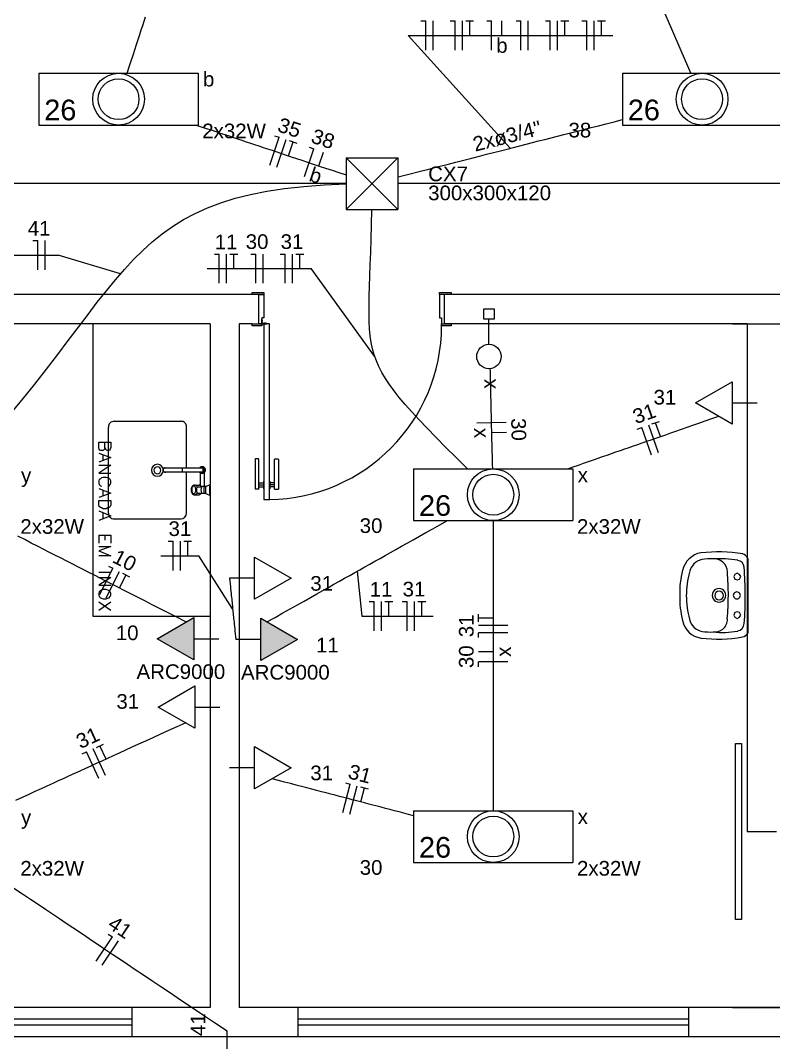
# Model space of a CAD drawing. Header units: millimetres. Extents: x -182 to 147, y -1396 to 58.
# Drawn here: x -147.8 to -140.09, y 31.37 to 41.83 of the extents above; entities that cross this region are included whole.
import ezdxf

# ---------------------------------------------------------------- set-up
doc = ezdxf.new("R2010")
doc.units = ezdxf.units.MM
doc.header["$LTSCALE"] = 10
doc.header["$MEASUREMENT"] = 0
for name, color, linetype in [('Arquitetura', 8, 'Continuous'), ('EL-Condutos', 4, 'Continuous'), ('EL-Fios (Fase 1)', 7, 'Continuous'), ('EL-Fios (Fase 2)', 7, 'Continuous'), ('EL-Fios (Fase 3)', 7, 'Continuous'), ('EL-Fios (Neutro)', 170, 'Continuous'), ('EL-Fios (Retorno)', 10, 'Continuous'), ('EL-Fios (Terra)', 90, 'Continuous'), ('EL-Textos conduto', 7, 'Continuous'), ('EL-Textos fios', 7, 'Continuous'), ('P-SIMBOL', 170, 'Continuous'), ('Textos', 7, 'Continuous')]:
    doc.layers.add(name, color=color, linetype=linetype)
doc.styles.add('Arial', font='arial.ttf')

msp = doc.modelspace()

# ---------------------------------------------------------------- hatches: boundary and pattern name
at = {"layer": 'P-SIMBOL', "linetype": 'Continuous'}
for points in [[(-146.0295, 35.7182), (-146.4045, 35.5017), (-146.0295, 35.2852)], [(-145.3433, 35.2774), (-144.9683, 35.4939), (-145.3433, 35.7104)]]:
    msp.add_hatch(color=256, dxfattribs=at).paths.add_polyline_path(points)

# ---------------------------------------------------------------- linework, layer by layer
at = {"layer": 'Arquitetura', "linetype": 'Continuous'}
for p, q in [((-145.433, 39.0259), (-149.362, 39.0259)), ((-136.632, 39.0259), (-143.463, 39.0259)), ((-145.862, 38.7259), (-149.362, 38.7259)), ((-145.862, 38.7259), (-145.862, 31.7259)), ((-145.563, 38.7259), (-145.563, 31.7259)), ((-145.433, 38.7259), (-145.563, 38.7259)), ((-140.362, 38.7259), (-143.463, 38.7259)), ((-140.362, 38.7259), (-140.362, 33.5259)), ((-140.362, 33.5259), (-140.063, 33.5259)), ((-145.862, 31.7259), (-151.463, 31.7259)), ((-137.063, 31.7259), (-145.563, 31.7259)), ((-146.663, 31.6059), (-150.663, 31.6059)), ((-146.663, 31.5459), (-150.663, 31.5459)), ((-140.963, 31.6059), (-144.963, 31.6059)), ((-140.963, 31.5459), (-144.963, 31.5459)), ((-131.163, 31.4259), (-151.463, 31.4259))]:
    msp.add_line(p, q, dxfattribs=at)
at = {"layer": 'Arquitetura'}
for p, q in [((-147.06, 35.7299), (-147.06, 38.7259)), ((-145.33, 38.7589), (-145.33, 38.7539)), ((-145.299, 38.7289), (-145.305, 38.7289)), ((-140.515, 38.7259), (-131.329, 38.7259)), ((-146.844, 37.7279), (-146.163, 37.7279)), ((-146.903, 36.7879), (-146.903, 37.6679)), ((-146.104, 37.2479), (-146.104, 37.6679)), ((-147.003, 37.4579), (-147.003, 37.5129)), ((-147.003, 37.5129), (-146.88, 37.5129)), ((-146.939, 37.4579), (-146.939, 37.5129)), ((-146.88, 37.5129), (-146.88, 37.4579)), ((-146.998, 37.4409), (-147.003, 37.4579)), ((-147.003, 37.4029), (-146.88, 37.3559)), ((-146.99, 37.4319), (-146.998, 37.4409)), ((-146.982, 37.4279), (-146.99, 37.4319)), ((-146.96, 37.4279), (-146.982, 37.4279)), ((-146.952, 37.4319), (-146.96, 37.4279)), ((-146.96, 37.3859), (-146.96, 37.3269)), ((-146.943, 37.4409), (-146.952, 37.4319)), ((-146.939, 37.4579), (-146.943, 37.4409)), ((-146.931, 37.4409), (-146.939, 37.4579)), ((-146.926, 37.4319), (-146.931, 37.4409)), ((-146.914, 37.4279), (-146.926, 37.4319)), ((-146.901, 37.4279), (-146.914, 37.4279)), ((-146.893, 37.4319), (-146.901, 37.4279)), ((-146.884, 37.4409), (-146.893, 37.4319)), ((-146.88, 37.4579), (-146.884, 37.4409)), ((-146.88, 37.3559), (-147.003, 37.3099)), ((-147.003, 37.2799), (-146.88, 37.2799)), ((-146.88, 37.2799), (-147.003, 37.1949)), ((-147.003, 37.1949), (-146.88, 37.1949)), ((-146.314, 37.2479), (-146.324, 37.2479)), ((-146.314, 37.2079), (-146.324, 37.2079)), ((-145.972, 37.2479), (-146.314, 37.2479)), ((-145.972, 37.2079), (-146.314, 37.2079)), ((-146.104, 36.7879), (-146.104, 37.2079)), ((-145.937, 37.2479), (-145.972, 37.2479)), ((-145.937, 37.2079), (-145.972, 37.2079)), ((-145.964, 37.1999), (-145.964, 37.0699)), ((-145.924, 37.1999), (-145.924, 37.0599)), ((-146.998, 37.1319), (-147.003, 37.1189)), ((-147.003, 37.1189), (-147.003, 37.0939)), ((-147.003, 37.0939), (-146.998, 37.0809)), ((-146.985, 37.1399), (-146.998, 37.1319)), ((-146.998, 37.0809), (-146.985, 37.0679)), ((-146.973, 37.1489), (-146.985, 37.1399)), ((-146.985, 37.0679), (-146.973, 37.0639)), ((-146.956, 37.1529), (-146.973, 37.1489)), ((-146.926, 37.1529), (-146.956, 37.1529)), ((-146.909, 37.1489), (-146.926, 37.1529)), ((-146.897, 37.1399), (-146.909, 37.1489)), ((-146.909, 37.0639), (-146.897, 37.0679)), ((-146.884, 37.1319), (-146.897, 37.1399)), ((-146.897, 37.0679), (-146.884, 37.0809)), ((-146.88, 37.1189), (-146.884, 37.1319)), ((-146.884, 37.0809), (-146.88, 37.0939)), ((-146.88, 37.0939), (-146.88, 37.1189)), ((-146.022, 37.0749), (-145.979, 37.0749)), ((-145.995, 37.0559), (-145.952, 37.0559)), ((-145.924, 37.0599), (-145.954, 37.0599)), ((-145.905, 37.0599), (-145.924, 37.0599)), ((-145.905, 37.0599), (-145.862, 37.0819)), ((-145.905, 36.9899), (-145.905, 37.0599)), ((-147.003, 37.0389), (-146.88, 36.9919)), ((-146.88, 36.9919), (-147.003, 36.9459)), ((-146.96, 37.0219), (-146.96, 36.9629)), ((-146.022, 36.9749), (-145.979, 36.9749)), ((-145.995, 36.9929), (-145.952, 36.9929)), ((-145.905, 36.9899), (-145.954, 36.9899)), ((-145.905, 36.9899), (-145.862, 36.9679)), ((-147.003, 36.9159), (-146.88, 36.9159)), ((-147.003, 36.8739), (-147.003, 36.9159)), ((-146.998, 36.8569), (-147.003, 36.8739)), ((-146.985, 36.8439), (-146.998, 36.8569)), ((-146.973, 36.8399), (-146.985, 36.8439)), ((-146.956, 36.8309), (-146.973, 36.8399)), ((-146.909, 36.8399), (-146.926, 36.8309)), ((-146.897, 36.8439), (-146.909, 36.8399)), ((-146.884, 36.8569), (-146.897, 36.8439)), ((-146.88, 36.8739), (-146.884, 36.8569)), ((-146.88, 36.9159), (-146.88, 36.8739)), ((-147.003, 36.8099), (-146.88, 36.7599)), ((-146.88, 36.7599), (-147.003, 36.7129)), ((-146.96, 36.7889), (-146.96, 36.7299)), ((-146.926, 36.8309), (-146.956, 36.8309)), ((-146.844, 36.7289), (-146.163, 36.7289)), ((-147.003, 36.5609), (-146.88, 36.5609)), ((-147.003, 36.5609), (-147.003, 36.4799)), ((-146.939, 36.5609), (-146.939, 36.5099)), ((-146.88, 36.5609), (-146.88, 36.4799)), ((-147.003, 36.4459), (-146.88, 36.4459)), ((-146.88, 36.4459), (-147.003, 36.3999)), ((-147.003, 36.3999), (-146.88, 36.3489)), ((-146.88, 36.3489), (-147.003, 36.3489)), ((-140.357, 36.3239), (-140.357, 35.9419)), ((-146.88, 36.1799), (-147.003, 36.1799)), ((-147.003, 36.1289), (-146.88, 36.1289)), ((-146.88, 36.1289), (-147.003, 36.0489)), ((-140.488, 36.1589), (-140.501, 36.1369)), ((-140.501, 36.1369), (-140.488, 36.1119)), ((-140.467, 36.1709), (-140.488, 36.1589)), ((-140.488, 36.1119), (-140.467, 36.1029)), ((-140.442, 36.1589), (-140.467, 36.1709)), ((-140.467, 36.1029), (-140.442, 36.1119)), ((-140.429, 36.1369), (-140.442, 36.1589)), ((-140.442, 36.1119), (-140.429, 36.1369)), ((-147.003, 36.0489), (-146.88, 36.0489)), ((-146.956, 36.0059), (-146.973, 35.9979)), ((-146.926, 36.0059), (-146.956, 36.0059)), ((-146.909, 35.9979), (-146.926, 36.0059)), ((-140.357, 36.0699), (-140.357, 35.6929)), ((-146.998, 35.9809), (-147.003, 35.9679)), ((-147.003, 35.9679), (-147.003, 35.9469)), ((-147.003, 35.9469), (-146.998, 35.9339)), ((-146.985, 35.9929), (-146.998, 35.9809)), ((-146.998, 35.9339), (-146.985, 35.9209)), ((-146.973, 35.9979), (-146.985, 35.9929)), ((-146.985, 35.9209), (-146.973, 35.9169)), ((-146.973, 35.9169), (-146.956, 35.9089)), ((-146.956, 35.9089), (-146.926, 35.9089)), ((-146.926, 35.9089), (-146.909, 35.9169)), ((-146.897, 35.9929), (-146.909, 35.9979)), ((-146.909, 35.9169), (-146.897, 35.9209)), ((-146.884, 35.9809), (-146.897, 35.9929)), ((-146.897, 35.9209), (-146.884, 35.9339)), ((-146.88, 35.9679), (-146.884, 35.9809)), ((-146.884, 35.9339), (-146.88, 35.9469)), ((-146.88, 35.9469), (-146.88, 35.9679)), ((-140.357, 35.9419), (-140.357, 35.5569)), ((-146.88, 35.8749), (-147.003, 35.7899)), ((-146.88, 35.7899), (-147.003, 35.8749)), ((-145.862, 35.7299), (-147.06, 35.7299)), ((-140.488, 35.7689), (-140.501, 35.7439)), ((-140.501, 35.7439), (-140.488, 35.7219)), ((-140.467, 35.7769), (-140.488, 35.7689)), ((-140.488, 35.7219), (-140.467, 35.7099)), ((-140.442, 35.7689), (-140.467, 35.7769)), ((-140.467, 35.7099), (-140.442, 35.7219)), ((-140.429, 35.7439), (-140.442, 35.7689)), ((-140.442, 35.7219), (-140.429, 35.7439)), ((-146.663, 31.7259), (-146.663, 31.4259)), ((-144.963, 31.7259), (-144.963, 31.4259)), ((-140.963, 31.7259), (-140.963, 31.4259)), ((-140.515, 31.7259), (-131.329, 31.7259))]:
    msp.add_line(p, q, dxfattribs=at)
at = {"layer": 'Arquitetura', "color": 2}
for p, q in [((-145.313, 38.7259), (-145.313, 36.9259)), ((-145.253, 38.7259), (-145.313, 38.7259)), ((-145.253, 36.9259), (-145.253, 38.7259)), ((-145.313, 36.9259), (-145.253, 36.9259))]:
    msp.add_line(p, q, dxfattribs=at)
at = {"layer": 'Arquitetura', "color": 3, "linetype": 'Continuous'}
for p, q in [((-145.402, 37.3369), (-145.402, 37.0339)), ((-145.37, 37.3429), (-145.398, 37.3429)), ((-145.362, 37.0339), (-145.362, 37.3369)), ((-145.203, 37.0339), (-145.203, 37.3369)), ((-145.195, 37.3429), (-145.168, 37.3429)), ((-145.163, 37.3369), (-145.163, 37.0339)), ((-145.317, 37.1159), (-145.317, 37.0359)), ((-145.249, 37.1159), (-145.249, 37.0359))]:
    msp.add_line(p, q, dxfattribs=at)
at = {"layer": 'Arquitetura', "color": 3}
for p, q in [((-145.362, 37.0959), (-145.317, 37.0959)), ((-145.362, 37.0769), (-145.317, 37.0769)), ((-145.362, 37.0559), (-145.317, 37.0559)), ((-145.317, 37.1159), (-145.313, 37.1159)), ((-145.249, 37.1159), (-145.253, 37.1159)), ((-145.203, 37.0959), (-145.249, 37.0959)), ((-145.203, 37.0769), (-145.249, 37.0769)), ((-145.203, 37.0559), (-145.249, 37.0559)), ((-145.362, 37.0339), (-145.402, 37.0339)), ((-145.317, 37.0359), (-145.313, 37.0359)), ((-145.249, 37.0359), (-145.253, 37.0359)), ((-145.203, 37.0339), (-145.163, 37.0339))]:
    msp.add_line(p, q, dxfattribs=at)
for points in [[(-145.313, 39.0259), (-145.362, 39.0259), (-145.433, 39.0259), (-145.433, 39.0459), (-145.313, 39.0459), (-145.313, 39.0259)], [(-143.393, 39.0259), (-143.512, 39.0259), (-143.512, 39.0459), (-143.393, 39.0459), (-143.393, 39.0259)], [(-145.333, 38.7059), (-145.433, 38.7059), (-145.433, 38.7259), (-145.333, 38.7259), (-145.333, 38.7059)], [(-143.393, 38.7059), (-143.492, 38.7059), (-143.492, 38.7259), (-143.393, 38.7259), (-143.393, 38.7059)]]:
    msp.add_lwpolyline(points, close=True, dxfattribs=at)
at = {"layer": 'Arquitetura', "color": 2}
for points in [[(-145.313, 38.7859), (-145.333, 38.7859), (-145.333, 38.7259), (-145.362, 38.7259), (-145.362, 39.0259), (-145.313, 39.0259), (-145.313, 38.7859)], [(-143.512, 38.7859), (-143.492, 38.7859), (-143.492, 38.7259), (-143.463, 38.7259), (-143.463, 39.0259), (-143.512, 39.0259), (-143.512, 38.7859)]]:
    msp.add_lwpolyline(points, close=True, dxfattribs=at)
at = {"layer": 'Arquitetura', "color": 1}
for points in [[(-145.331, 38.7349), (-145.333, 38.7309), (-145.333, 38.7309), (-145.333, 38.7359), (-145.333, 38.7759), (-145.331, 38.7759), (-145.331, 38.7349)], [(-145.323, 38.7279), (-145.328, 38.7259), (-145.328, 38.7259), (-145.322, 38.7259), (-145.282, 38.7259), (-145.282, 38.7279), (-145.323, 38.7279)]]:
    msp.add_lwpolyline(points, dxfattribs=at)
at = {"layer": 'Arquitetura'}
for points in [[(-145.328, 38.7609), (-145.33, 38.7589), (-145.331, 38.7589)], [(-145.328, 38.7509), (-145.33, 38.7539), (-145.331, 38.7539)], [(-145.328, 38.7569), (-145.328, 38.7569), (-145.328, 38.7609), (-145.328, 38.7609), (-145.328, 38.7509), (-145.328, 38.7509), (-145.328, 38.7559), (-145.328, 38.7559)], [(-145.302, 38.7309), (-145.302, 38.7309), (-145.297, 38.7309), (-145.297, 38.7309), (-145.308, 38.7309), (-145.308, 38.7309), (-145.303, 38.7309), (-145.303, 38.7309)], [(-145.308, 38.7309), (-145.305, 38.7289), (-145.305, 38.7279)], [(-145.297, 38.7309), (-145.299, 38.7289), (-145.299, 38.7279)], [(-140.483, 34.4269), (-140.422, 34.4269), (-140.422, 32.6279), (-140.483, 32.6279), (-140.483, 34.4269)]]:
    msp.add_lwpolyline(points, dxfattribs=at)
at = {"layer": 'Arquitetura', "linetype": 'Continuous'}
for points in [[(-146.023, 37.0749), (-146.029, 37.0739), (-146.035, 37.0709), (-146.041, 37.0669), (-146.046, 37.0609), (-146.05, 37.0549), (-146.054, 37.0469), (-146.056, 37.0379), (-146.057, 37.0289), (-146.057, 37.0199), (-146.056, 37.0109), (-146.054, 37.0029), (-146.05, 36.9949), (-146.046, 36.9879), (-146.041, 36.9829), (-146.035, 36.9789), (-146.029, 36.9759), (-146.023, 36.9749)], [(-146.029, 36.9859), (-146.025, 36.9869), (-146.021, 36.9889), (-146.017, 36.9929), (-146.014, 36.9979), (-146.011, 37.0039), (-146.009, 37.0109), (-146.008, 37.0189), (-146.008, 37.0269), (-146.008, 37.0349), (-146.01, 37.0419), (-146.012, 37.0489), (-146.015, 37.0539), (-146.019, 37.0589), (-146.023, 37.0619), (-146.027, 37.0639), (-146.031, 37.0639), (-146.036, 37.0619), (-146.04, 37.0589), (-146.043, 37.0539), (-146.046, 37.0489), (-146.048, 37.0419), (-146.05, 37.0349), (-146.05, 37.0269), (-146.05, 37.0189), (-146.049, 37.0109), (-146.047, 37.0039), (-146.045, 36.9979), (-146.042, 36.9929), (-146.038, 36.9889), (-146.034, 36.9869), (-146.029, 36.9859)], [(-145.996, 37.0579), (-146, 37.0639), (-146.005, 37.0689), (-146.01, 37.0719), (-146.016, 37.0739), (-146.022, 37.0749)], [(-145.964, 37.0699), (-145.967, 37.0719), (-145.97, 37.0729), (-145.973, 37.0739), (-145.976, 37.0749), (-145.979, 37.0749)], [(-145.954, 37.0599), (-145.956, 37.0619), (-145.958, 37.0649), (-145.96, 37.0669), (-145.962, 37.0679), (-145.964, 37.0699)], [(-145.952, 37.0579), (-145.953, 37.0579), (-145.953, 37.0589), (-145.953, 37.0589), (-145.954, 37.0599), (-145.954, 37.0599)], [(-146.023, 36.9749), (-146.017, 36.9749), (-146.011, 36.9769), (-146.005, 36.9809), (-146, 36.9859), (-145.996, 36.9919)], [(-145.979, 36.9749), (-145.973, 36.9749), (-145.968, 36.9769), (-145.963, 36.9799), (-145.958, 36.9839), (-145.954, 36.9899)], [(-145.954, 36.9899), (-145.954, 36.9899), (-145.953, 36.9909), (-145.953, 36.9909), (-145.953, 36.9919), (-145.952, 36.9919)]]:
    msp.add_lwpolyline(points, dxfattribs=at)
at = {"layer": 'Arquitetura', "color": 1}
msp.add_circle((-145.328, 38.7309), 0.005, dxfattribs=at)
at = {"layer": 'Arquitetura'}
for centre, radius, start, end in [((-145.276, 38.7109), 1.7842, 270.777, 359.871), ((-146.846, 37.6699), 0.0578, 88.5161, 181.484), ((-146.158, 37.6729), 0.0547, 354.972, 95.0276), ((-146.402, 37.2259), 0.0614, 90, 180), ((-146.402, 37.2259), 0.036, 90, 180), ((-146.402, 37.2259), 0.0614, 0, 90), ((-146.402, 37.2259), 0.036, 0, 90), ((-145.944, 37.2279), 0.0345, 54.5813, 125.419), ((-146.402, 37.2259), 0.0614, 180, 270), ((-146.402, 37.2259), 0.036, 180, 270), ((-146.402, 37.2259), 0.036, 270, 0), ((-146.402, 37.2259), 0.0614, 270, 0), ((-146.324, 37.2279), 0.0223, 63.7208, 296.279), ((-146.324, 37.2279), 0.02, 90, 270), ((-146.191, 37.2279), 0.0466, 334.556, 25.4445), ((-145.944, 37.2279), 0.0345, 125.419, 144.581), ((-145.944, 37.2279), 0.0345, 215.419, 234.581), ((-145.944, 37.2279), 0.0345, 234.581, 305.419), ((-145.944, 37.2279), 0.0253, 232.252, 127.748), ((-145.979, 37.2279), 0.0466, 334.556, 25.4445), ((-145.944, 37.2279), 0.0345, 305.419, 54.5813), ((-145.935, 37.0249), 0.067, 153.975, 206.025), ((-145.999, 37.0559), 0.004, 333.975, 32.1559), ((-145.846, 37.0249), 0.1097, 164.314, 195.686), ((-145.956, 37.0559), 0.004, 344.314, 31.5675), ((-145.763, 37.0249), 0.1631, 167.538, 192.462), ((-145.312, 37.0249), 0.5572, 174.375, 185.625), ((-145.999, 36.9939), 0.004, 327.844, 26.0251), ((-145.956, 36.9939), 0.004, 328.433, 15.6861), ((-146.846, 36.7859), 0.0578, 178.516, 271.484), ((-146.165, 36.7899), 0.0614, 270, 0), ((-140.795, 36.1499), 0.2349, 100.056, 167.486), ((-140.663, 34.8829), 1.5077, 80.3071, 96.5866), ((-140.733, 35.6969), 0.6219, 88.1735, 98.6779), ((-140.704, 36.1759), 0.1432, 50.4003, 93.3975), ((-140.655, 35.0929), 1.2273, 80.7585, 92.6769), ((-140.446, 36.2719), 0.1044, 31.07, 69.4583), ((-140.789, 36.1469), 0.1693, 102.719, 167.054), ((-140.699, 36.1839), 0.1334, 0.55134, 49.6562), ((-140.47, 36.2279), 0.0769, 4.38732, 81.2442), ((-143.814, 35.9569), 3.4312, 359.79, 4.6247), ((-140.107, 35.9659), 0.947, 165.578, 181.302), ((-139.834, 35.9149), 1.1531, 166.496, 178.648), ((-143.505, 35.9379), 2.9495, 0.06088, 4.81044), ((-140.651, 35.9449), 0.0698, 120.007, 180), ((-140.651, 35.9449), 0.0698, 60.0032, 119.997), ((-140.651, 35.9449), 0.0698, 0.00072, 60.0032), ((-140.106, 35.9229), 0.9482, 178.659, 194.363), ((-139.842, 35.9689), 1.1449, 181.303, 193.542), ((-140.651, 35.9449), 0.0698, 180.001, 240.003), ((-140.651, 35.9449), 0.0444, 90, 180), ((-140.651, 35.9449), 0.0444, 180, 270), ((-140.651, 35.9449), 0.0444, 0, 90), ((-140.651, 35.9449), 0.0444, 270, 359.99), ((-140.651, 35.9449), 0.0698, 300.007, 0), ((-143.261, 35.9449), 2.7052, 354.905, 359.979), ((-140.469, 35.9449), 0.036, 119.96, 180), ((-140.469, 35.9449), 0.036, 179.963, 239.981), ((-140.469, 35.9449), 0.036, 60.0128, 119.987), ((-140.469, 35.9449), 0.036, 240.013, 299.987), ((-140.469, 35.9449), 0.036, 359.963, 59.9809), ((-140.469, 35.9449), 0.036, 299.96, 0), ((-144.14, 35.9449), 3.7579, 355.586, 0), ((-140.651, 35.9449), 0.0698, 240.003, 299.997), ((-140.801, 35.7319), 0.1567, 191.616, 261.581), ((-140.692, 35.6969), 0.1262, 309.245, 3.22682), ((-140.806, 35.7279), 0.2214, 190.408, 262.28), ((-140.703, 35.7269), 0.1563, 267.161, 305.348), ((-140.474, 35.6599), 0.0803, 279.607, 356.886), ((-140.664, 37.0039), 1.5061, 263.423, 279.721), ((-140.733, 36.2079), 0.6378, 261.83, 272.005), ((-140.62, 36.4669), 0.9009, 264.203, 280.218), ((-140.425, 35.5959), 0.0772, 281.431, 332.133)]:
    msp.add_arc(centre, radius, start, end, dxfattribs=at)
at = {"layer": 'Arquitetura', "color": 3, "linetype": 'Continuous'}
for centre, start, end in [((-145.397, 37.3369), 99.4623, 180), ((-145.369, 37.3369), 0, 99.4623), ((-145.196, 37.3369), 80.5377, 180), ((-145.169, 37.3369), 0, 80.5377)]:
    msp.add_arc(centre, 0.006, start, end, dxfattribs=at)
at = {"layer": 'EL-Condutos', "linetype": 'Continuous'}
for points in [[(-146.7123, 41.2911), (-146.691, 41.356), (-146.6707, 41.4177), (-146.6514, 41.4765), (-146.6329, 41.5327), (-146.6153, 41.5864), (-146.5984, 41.6378), (-146.5822, 41.6872), (-146.5666, 41.7346), (-146.5515, 41.7805), (-146.537, 41.8248), (-146.5228, 41.868)], [(-141.2296, 41.9577), (-141.1383, 41.7475), (-141.0414, 41.5246), (-140.9387, 41.2882)], [(-143.9377, 40.2297), (-143.8269, 40.2581), (-143.7214, 40.285), (-143.6209, 40.3107), (-143.5251, 40.3352), (-143.4337, 40.3586), (-143.3463, 40.3809), (-143.2627, 40.4023), (-143.1825, 40.4228), (-143.1054, 40.4425), (-143.0311, 40.4615), (-142.9593, 40.4799), (-142.8896, 40.4977), (-142.8217, 40.5151), (-142.7554, 40.5321), (-142.6902, 40.5487), (-142.6259, 40.5652), (-142.5622, 40.5814), (-142.4987, 40.5977), (-142.4352, 40.6139), (-142.3712, 40.6303), (-142.3065, 40.6468), (-142.2408, 40.6636), (-142.1737, 40.6808), (-142.105, 40.6984), (-142.0343, 40.7164), (-141.9613, 40.7351), (-141.8856, 40.7545), (-141.807, 40.7746), (-141.7252, 40.7955), (-141.6397, 40.8173)], [(-146.0049, 40.7611), (-145.9526, 40.7437), (-145.9019, 40.7269), (-145.8528, 40.7105), (-145.805, 40.6946), (-145.7583, 40.679), (-145.7127, 40.6638), (-145.6678, 40.6489), (-145.6236, 40.6342), (-145.5799, 40.6196), (-145.5365, 40.6052), (-145.4932, 40.5908), (-145.4499, 40.5763), (-145.4064, 40.5619), (-145.3626, 40.5472), (-145.3181, 40.5324), (-145.273, 40.5174), (-145.2269, 40.5021), (-145.1798, 40.4864), (-145.1315, 40.4703), (-145.0818, 40.4538), (-145.0305, 40.4367), (-144.9775, 40.419), (-144.9225, 40.4007), (-144.8655, 40.3817), (-144.8062, 40.362), (-144.7444, 40.3414), (-144.6801, 40.32), (-144.613, 40.2977), (-144.543, 40.2743), (-144.4699, 40.25)], [(-144.4756, 40.1615), (-144.8441, 40.1615), (-145.1899, 40.1615), (-145.5148, 40.1615), (-145.8204, 40.1615), (-146.1082, 40.1615), (-146.3798, 40.1615), (-146.6369, 40.1615), (-146.8812, 40.1615), (-147.1141, 40.1615), (-147.3374, 40.1615), (-147.5525, 40.1615), (-147.7613, 40.1615), (-147.9652, 40.1615)], [(-147.9247, 37.7792), (-147.7862, 37.9466), (-147.6568, 38.1078), (-147.5356, 38.2628), (-147.4216, 38.4118), (-147.3137, 38.5546), (-147.2109, 38.6913), (-147.1123, 38.8218), (-147.0168, 38.9463), (-146.9235, 39.0647), (-146.8313, 39.1769), (-146.7392, 39.2831), (-146.6463, 39.3832), (-146.5515, 39.4772), (-146.4538, 39.5651), (-146.3523, 39.647), (-146.2459, 39.7228), (-146.1337, 39.7925), (-146.0145, 39.8562), (-145.8875, 39.9139), (-145.7516, 39.9655), (-145.6059, 40.011), (-145.4492, 40.0506), (-145.2807, 40.0841), (-145.0993, 40.1116), (-144.9041, 40.1331), (-144.6939, 40.1486), (-144.4679, 40.158)], [(-139.8725, 40.1615), (-140.271, 40.1615), (-140.6818, 40.1615), (-141.1053, 40.1615), (-141.5421, 40.1615), (-141.9925, 40.1615), (-142.4569, 40.1615), (-142.9359, 40.1615), (-143.4297, 40.1615), (-143.9388, 40.1615)], [(-143.2269, 37.2395), (-143.3438, 37.3561), (-143.4515, 37.4641), (-143.5503, 37.5641), (-143.6408, 37.657), (-143.7232, 37.7433), (-143.7978, 37.8239), (-143.8651, 37.8995), (-143.9253, 37.9707), (-143.979, 38.0383), (-144.0263, 38.1031), (-144.0677, 38.1656), (-144.1035, 38.2267), (-144.1342, 38.2871), (-144.1599, 38.3474), (-144.1812, 38.4084), (-144.1984, 38.4709), (-144.2118, 38.5355), (-144.2217, 38.603), (-144.2287, 38.674), (-144.2329, 38.7493), (-144.2348, 38.8296), (-144.2347, 38.9157), (-144.233, 39.0082), (-144.2301, 39.1079), (-144.2262, 39.2155), (-144.2219, 39.3316), (-144.2173, 39.4571), (-144.213, 39.5926), (-144.2091, 39.7389), (-144.2062, 39.8967)], [(-142.9688, 37.2399), (-142.9699, 37.2869), (-142.971, 37.332), (-142.9721, 37.3753), (-142.9731, 37.417), (-142.974, 37.4571), (-142.975, 37.4957), (-142.9759, 37.533), (-142.9767, 37.5691), (-142.9776, 37.604), (-142.9784, 37.6379), (-142.9792, 37.671), (-142.9799, 37.7032), (-142.9807, 37.7347), (-142.9814, 37.7656), (-142.9822, 37.796), (-142.9829, 37.826), (-142.9836, 37.8558), (-142.9843, 37.8854), (-142.985, 37.915), (-142.9858, 37.9446), (-142.9865, 37.9744), (-142.9872, 38.0044), (-142.9879, 38.0348), (-142.9887, 38.0657), (-142.9894, 38.0971), (-142.9902, 38.1293), (-142.991, 38.1623), (-142.9918, 38.1962), (-142.9927, 38.2311), (-142.9936, 38.2671)], [(-142.2006, 37.2411), (-142.1447, 37.2606), (-142.0907, 37.2794), (-142.0384, 37.2976), (-141.9876, 37.3153), (-141.9382, 37.3325), (-141.8901, 37.3492), (-141.843, 37.3657), (-141.7967, 37.3818), (-141.7512, 37.3976), (-141.7062, 37.4133), (-141.6616, 37.4288), (-141.6171, 37.4443), (-141.5727, 37.4598), (-141.5281, 37.4753), (-141.4832, 37.491), (-141.4378, 37.5068), (-141.3918, 37.5228), (-141.3449, 37.5392), (-141.297, 37.5558), (-141.2479, 37.5729), (-141.1975, 37.5905), (-141.1455, 37.6086), (-141.0919, 37.6273), (-141.0364, 37.6466), (-140.9789, 37.6666), (-140.9191, 37.6874), (-140.857, 37.7091), (-140.7924, 37.7316), (-140.725, 37.755), (-140.6548, 37.7795)], [(-145.2808, 35.6729), (-145.197, 35.72), (-145.1172, 35.7648), (-145.0413, 35.8075), (-144.9689, 35.8482), (-144.8998, 35.887), (-144.8336, 35.9242), (-144.7702, 35.9598), (-144.7093, 35.994), (-144.6505, 36.0271), (-144.5936, 36.059), (-144.5384, 36.0901), (-144.4845, 36.1204), (-144.4317, 36.1501), (-144.3797, 36.1793), (-144.3282, 36.2082), (-144.2769, 36.237), (-144.2257, 36.2658), (-144.1741, 36.2948), (-144.122, 36.3241), (-144.069, 36.3539), (-144.015, 36.3842), (-143.9595, 36.4154), (-143.9023, 36.4475), (-143.8432, 36.4808), (-143.7819, 36.5152), (-143.7181, 36.5511), (-143.6516, 36.5885), (-143.582, 36.6276), (-143.509, 36.6686), (-143.4325, 36.7116)], [(-142.9625, 36.7101), (-142.9625, 36.5737), (-142.9624, 36.4449), (-142.9624, 36.3234), (-142.9624, 36.2086), (-142.9624, 36.0998), (-142.9624, 35.9966), (-142.9624, 35.8984), (-142.9624, 35.8046), (-142.9624, 35.7147), (-142.9624, 35.6281), (-142.9624, 35.5443), (-142.9624, 35.4627), (-142.9624, 35.3828), (-142.9624, 35.304), (-142.9624, 35.2257), (-142.9624, 35.1475), (-142.9624, 35.0687), (-142.9624, 34.9887), (-142.9624, 34.9072), (-142.9624, 34.8234), (-142.9624, 34.7368), (-142.9624, 34.6469), (-142.9624, 34.5531), (-142.9624, 34.4549), (-142.9624, 34.3517), (-142.9624, 34.2429), (-142.9624, 34.128), (-142.9624, 34.0065), (-142.9625, 33.8778), (-142.9625, 33.7413)], [(-146.1103, 35.6736), (-146.203, 35.7209), (-146.2912, 35.7659), (-146.3751, 35.8087), (-146.4551, 35.8495), (-146.5314, 35.8885), (-146.6044, 35.9257), (-146.6744, 35.9614), (-146.7416, 35.9957), (-146.8064, 36.0288), (-146.8691, 36.0608), (-146.93, 36.0918), (-146.9893, 36.1221), (-147.0474, 36.1518), (-147.1047, 36.181), (-147.1613, 36.2098), (-147.2176, 36.2386), (-147.2739, 36.2673), (-147.3305, 36.2962), (-147.3877, 36.3254), (-147.4458, 36.355), (-147.5051, 36.3853), (-147.566, 36.4163), (-147.6286, 36.4483), (-147.6934, 36.4814), (-147.7606, 36.5157), (-147.8306, 36.5513)], [(-145.6629, 36.1216), (-145.6598, 36.0913), (-145.6569, 36.0628), (-145.6542, 36.0363), (-145.6517, 36.0113), (-145.6493, 35.9879), (-145.6471, 35.9659), (-145.645, 35.9452), (-145.643, 35.9256), (-145.6411, 35.9069), (-145.6393, 35.8891), (-145.6376, 35.872), (-145.6359, 35.8555), (-145.6343, 35.8393), (-145.6327, 35.8235), (-145.6311, 35.8077), (-145.6295, 35.792), (-145.6279, 35.7762), (-145.6263, 35.76), (-145.6246, 35.7435), (-145.6229, 35.7264), (-145.6211, 35.7086), (-145.6192, 35.6899), (-145.6172, 35.6703), (-145.6151, 35.6495), (-145.6129, 35.6276), (-145.6105, 35.6042), (-145.608, 35.5792), (-145.6053, 35.5526), (-145.6024, 35.5242), (-145.5993, 35.4939)], [(-146.1122, 34.6412), (-146.2023, 34.6001), (-146.288, 34.5609), (-146.3698, 34.5235), (-146.4478, 34.4879), (-146.5224, 34.4538), (-146.5937, 34.4212), (-146.6622, 34.3899), (-146.7281, 34.3598), (-146.7916, 34.3307), (-146.8531, 34.3026), (-146.9128, 34.2754), (-146.971, 34.2487), (-147.028, 34.2227), (-147.0841, 34.1971), (-147.1395, 34.1717), (-147.1946, 34.1466), (-147.2496, 34.1215), (-147.3047, 34.0962), (-147.3603, 34.0708), (-147.4167, 34.0451), (-147.4741, 34.0188), (-147.5328, 33.992), (-147.5931, 33.9644), (-147.6553, 33.936), (-147.7197, 33.9066), (-147.7864, 33.8761), (-147.8559, 33.8443)], [(-143.7782, 33.6888), (-143.8295, 33.7022), (-143.8792, 33.7151), (-143.9275, 33.7278), (-143.9746, 33.7401), (-144.0205, 33.752), (-144.0655, 33.7638), (-144.1096, 33.7753), (-144.153, 33.7866), (-144.1958, 33.7978), (-144.2383, 33.8089), (-144.2805, 33.8199), (-144.3226, 33.8309), (-144.3647, 33.8419), (-144.407, 33.853), (-144.4496, 33.8641), (-144.4927, 33.8754), (-144.5365, 33.8868), (-144.5809, 33.8984), (-144.6263, 33.9103), (-144.6728, 33.9224), (-144.7204, 33.9348), (-144.7694, 33.9476), (-144.8198, 33.9608), (-144.8719, 33.9744), (-144.9258, 33.9885), (-144.9816, 34.0031), (-145.0395, 34.0182), (-145.0995, 34.0339), (-145.162, 34.0502), (-145.2269, 34.0671)], [(-145.6884, 31.4821), (-145.8186, 31.5693), (-145.9413, 31.6515), (-146.0568, 31.729), (-146.1657, 31.802), (-146.2685, 31.8709), (-146.3656, 31.936), (-146.4576, 31.9977), (-146.5449, 32.0562), (-146.628, 32.1119), (-146.7074, 32.1652), (-146.7836, 32.2163), (-146.8571, 32.2655), (-146.9283, 32.3133), (-146.9978, 32.3598), (-147.066, 32.4056), (-147.1334, 32.4507), (-147.2005, 32.4957), (-147.2678, 32.5408), (-147.3357, 32.5864), (-147.4048, 32.6327), (-147.4755, 32.6801), (-147.5484, 32.729), (-147.6239, 32.7796), (-147.7024, 32.8323), (-147.7846, 32.8873), (-147.8708, 32.9451)]]:
    msp.add_lwpolyline(points, dxfattribs=at)
at = {"layer": 'EL-Fios (Fase 1)'}
for p, q in [((-143.2793, 41.5285), (-143.2793, 41.8285)), ((-142.3043, 41.5285), (-142.3043, 41.8285)), ((-145.1792, 40.3281), (-145.0844, 40.6127)), ((-145.0186, 39.1406), (-145.0186, 39.4406)), ((-141.2723, 37.4056), (-141.371, 37.6889)), ((-146.1661, 36.2015), (-146.1661, 36.5015)), ((-143.7695, 35.5828), (-143.7695, 35.8828)), ((-142.8124, 35.6382), (-143.1124, 35.6382)), ((-146.9335, 34.101), (-147.0582, 34.3738)), ((-144.4306, 33.7041), (-144.3548, 33.9944))]:
    msp.add_line(p, q, dxfattribs=at)
at = {"layer": 'EL-Fios (Fase 2)'}
for p, q in [((-142.6043, 41.5285), (-142.6043, 41.8285)), ((-141.9293, 41.5285), (-141.9293, 41.8285)), ((-145.6936, 39.1406), (-145.6936, 39.4406)), ((-146.926, 35.9214), (-146.7896, 36.1886)), ((-144.107, 35.5828), (-144.107, 35.8828))]:
    msp.add_line(p, q, dxfattribs=at)
at = {"layer": 'EL-Fios (Fase 3)'}
for p, q in [((-143.5793, 41.5285), (-143.5793, 41.8285)), ((-147.5505, 39.2787), (-147.5505, 39.5787)), ((-145.3186, 39.1406), (-145.3186, 39.4406)), ((-143.1302, 37.7127), (-142.8303, 37.7199)), ((-146.9677, 32.1591), (-146.8006, 32.4082))]:
    msp.add_line(p, q, dxfattribs=at)
at = {"layer": 'EL-Fios (Neutro)'}
for p, q in [((-143.7043, 41.8285), (-143.6543, 41.8285)), ((-143.6543, 41.5285), (-143.6543, 41.8285)), ((-143.4043, 41.8285), (-143.3543, 41.8285)), ((-143.3543, 41.5285), (-143.3543, 41.8285)), ((-143.0293, 41.8285), (-142.9793, 41.8285)), ((-142.9793, 41.5285), (-142.9793, 41.8285)), ((-142.7293, 41.8285), (-142.6793, 41.8285)), ((-142.6793, 41.5285), (-142.6793, 41.8285)), ((-142.4293, 41.8285), (-142.3793, 41.8285)), ((-142.3793, 41.5285), (-142.3793, 41.8285)), ((-142.0543, 41.8285), (-142.0043, 41.8285)), ((-142.0043, 41.5285), (-142.0043, 41.8285)), ((-145.2504, 40.3518), (-145.1556, 40.6364)), ((-145.203, 40.6522), (-145.1556, 40.6364)), ((-144.8946, 40.2333), (-144.7998, 40.5179)), ((-144.8472, 40.5337), (-144.7998, 40.5179)), ((-147.6755, 39.5787), (-147.6255, 39.5787)), ((-147.6255, 39.2787), (-147.6255, 39.5787)), ((-145.8186, 39.4406), (-145.7686, 39.4406)), ((-145.7686, 39.1406), (-145.7686, 39.4406)), ((-145.4436, 39.4406), (-145.3936, 39.4406)), ((-145.3936, 39.1406), (-145.3936, 39.4406)), ((-145.1436, 39.4406), (-145.0936, 39.4406)), ((-145.0936, 39.1406), (-145.0936, 39.4406)), ((-141.4891, 37.6478), (-141.4418, 37.6642)), ((-141.3432, 37.3809), (-141.4418, 37.6642)), ((-146.2911, 36.5015), (-146.2411, 36.5015)), ((-146.2411, 36.2015), (-146.2411, 36.5015)), ((-146.9928, 35.9555), (-146.8564, 36.2227)), ((-146.901, 36.2454), (-146.8564, 36.2227)), ((-144.232, 35.8828), (-144.182, 35.8828)), ((-144.182, 35.5828), (-144.182, 35.8828)), ((-143.8945, 35.8828), (-143.8445, 35.8828)), ((-143.8445, 35.5828), (-143.8445, 35.8828)), ((-142.8124, 35.5632), (-143.1124, 35.5632)), ((-143.1124, 35.5132), (-143.1124, 35.5632)), ((-142.8124, 35.2632), (-143.1124, 35.2632)), ((-143.1124, 35.2132), (-143.1124, 35.2632)), ((-147.1719, 34.3219), (-147.1264, 34.3427)), ((-147.0017, 34.0698), (-147.1264, 34.3427)), ((-144.4758, 34.026), (-144.4274, 34.0133)), ((-144.5032, 33.7231), (-144.4274, 34.0133)), ((-147.0299, 32.2008), (-146.8629, 32.45)), ((-146.9044, 32.4778), (-146.8629, 32.45))]:
    msp.add_line(p, q, dxfattribs=at)
at = {"layer": 'EL-Fios (Retorno)'}
for p, q in [((-142.8743, 41.6785), (-142.8743, 41.8285)), ((-144.7476, 40.3424), (-144.7002, 40.4848)), ((-142.9777, 37.6113), (-142.8278, 37.615)), ((-142.9624, 35.3682), (-143.1124, 35.3682))]:
    msp.add_line(p, q, dxfattribs=at)
at = {"layer": 'EL-Fios (Terra)'}
for p, q in [((-143.2443, 41.8285), (-143.1643, 41.8285)), ((-143.2043, 41.6785), (-143.2043, 41.8285)), ((-142.2693, 41.8285), (-142.1893, 41.8285)), ((-142.2293, 41.6785), (-142.2293, 41.8285)), ((-141.8943, 41.8285), (-141.8143, 41.8285)), ((-141.8543, 41.6785), (-141.8543, 41.8285)), ((-145.0606, 40.4467), (-145.0133, 40.589)), ((-145.0512, 40.6017), (-144.9753, 40.5764)), ((-145.6586, 39.4406), (-145.5786, 39.4406)), ((-145.6186, 39.2906), (-145.6186, 39.4406)), ((-144.9836, 39.4406), (-144.9036, 39.4406)), ((-144.9436, 39.2906), (-144.9436, 39.4406)), ((-141.338, 37.7004), (-141.2624, 37.7267)), ((-141.2509, 37.5719), (-141.3002, 37.7135)), ((-146.1311, 36.5015), (-146.0511, 36.5015)), ((-146.0911, 36.3515), (-146.0911, 36.5015)), ((-146.791, 36.0209), (-146.7228, 36.1545)), ((-146.7584, 36.1727), (-146.6872, 36.1363)), ((-144.072, 35.8828), (-143.992, 35.8828)), ((-144.032, 35.7328), (-144.032, 35.8828)), ((-143.7345, 35.8828), (-143.6545, 35.8828)), ((-143.6945, 35.7328), (-143.6945, 35.8828)), ((-143.1124, 35.6732), (-143.1124, 35.7532)), ((-142.9624, 35.7132), (-143.1124, 35.7132)), ((-147.0263, 34.3884), (-146.9536, 34.4217)), ((-146.9276, 34.2686), (-146.99, 34.405)), ((-144.321, 33.9855), (-144.2436, 33.9653)), ((-144.3202, 33.8303), (-144.2823, 33.9754))]:
    msp.add_line(p, q, dxfattribs=at)
at = {"layer": 'EL-Textos fios'}
for p, q in [((-142.789, 40.5235), (-143.8354, 41.6785)), ((-143.8354, 41.6785), (-141.7393, 41.6785)), ((-149.1755, 39.4287), (-147.4193, 39.4287)), ((-146.78, 39.2369), (-147.4193, 39.4287)), ((-145.8936, 39.2906), (-144.8286, 39.2906)), ((-144.1772, 38.3958), (-144.8286, 39.2906)), ((-146.3661, 36.3515), (-145.9761, 36.3515)), ((-145.6311, 35.8077), (-145.9761, 36.3515)), ((-144.3558, 36.1927), (-144.307, 35.7328)), ((-144.307, 35.7328), (-143.5795, 35.7328))]:
    msp.add_line(p, q, dxfattribs=at)
at = {"layer": 'P-SIMBOL'}
for p, q in [((-147.6155, 41.2907), (-145.9835, 41.2907)), ((-147.6155, 41.2907), (-147.6155, 40.7607)), ((-145.9835, 41.2907), (-145.9835, 40.7607)), ((-141.6407, 41.2907), (-140.0087, 41.2907)), ((-141.6407, 41.2907), (-141.6407, 40.7607)), ((-147.6155, 40.7607), (-145.9835, 40.7607)), ((-141.6407, 40.7607), (-140.0087, 40.7607)), ((-144.4693, 40.4265), (-143.9393, 40.4265)), ((-144.4693, 40.4265), (-144.4693, 39.8965)), ((-144.4693, 40.4265), (-143.9393, 39.8965)), ((-143.9393, 40.4265), (-144.4693, 39.8965)), ((-143.9393, 40.4265), (-143.9393, 39.8965)), ((-144.4693, 39.8965), (-143.9393, 39.8965)), ((-143.0601, 38.879), (-142.954, 38.879)), ((-143.0601, 38.7729), (-143.0601, 38.879)), ((-142.954, 38.879), (-142.954, 38.7729)), ((-142.954, 38.7729), (-143.0601, 38.7729)), ((-143.0071, 38.5159), (-143.0071, 38.7729)), ((-140.8929, 37.9163), (-140.5179, 38.1328)), ((-140.5179, 38.1328), (-140.5179, 37.6998)), ((-140.5179, 37.6998), (-140.8929, 37.9163)), ((-140.5179, 37.9163), (-140.2619, 37.9163)), ((-143.7785, 37.2407), (-142.1465, 37.2407)), ((-143.7785, 37.2407), (-143.7785, 36.7107)), ((-142.1465, 37.2407), (-142.1465, 36.7107)), ((-143.7785, 36.7107), (-142.1465, 36.7107)), ((-145.4069, 36.3381), (-145.0319, 36.1216)), ((-145.4069, 35.9051), (-145.4069, 36.3381)), ((-145.4069, 36.1216), (-145.6629, 36.1216)), ((-145.0319, 36.1216), (-145.4069, 35.9051)), ((-146.4045, 35.5017), (-146.0295, 35.7182)), ((-146.0295, 35.7182), (-146.0295, 35.2852)), ((-145.3433, 35.2774), (-145.3433, 35.7104)), ((-145.3433, 35.7104), (-144.9683, 35.4939)), ((-146.0295, 35.2852), (-146.4045, 35.5017)), ((-146.0295, 35.5017), (-145.7735, 35.5017)), ((-145.3433, 35.4939), (-145.5993, 35.4939)), ((-144.9683, 35.4939), (-145.3433, 35.2774)), ((-146.3929, 34.8014), (-146.0179, 35.0179)), ((-146.0179, 35.0179), (-146.0179, 34.5849)), ((-146.0179, 34.5849), (-146.3929, 34.8014)), ((-146.0179, 34.8014), (-145.7619, 34.8014)), ((-145.4069, 34.3975), (-145.0319, 34.181)), ((-145.4069, 33.9645), (-145.4069, 34.3975)), ((-145.4069, 34.181), (-145.6629, 34.181)), ((-145.0319, 34.181), (-145.4069, 33.9645)), ((-143.7785, 33.7407), (-142.1465, 33.7407)), ((-143.7785, 33.7407), (-143.7785, 33.2107)), ((-142.1465, 33.7407), (-142.1465, 33.2107)), ((-143.7785, 33.2107), (-142.1465, 33.2107)), ((-145.6884, 31.2251), (-145.6884, 31.4821))]:
    msp.add_line(p, q, dxfattribs=at)
for centre, radius in [((-146.7995, 41.0257), 0.265), ((-146.7995, 41.0257), 0.2092), ((-140.8247, 41.0257), 0.265), ((-140.8247, 41.0257), 0.2092), ((-143.0071, 38.3909), 0.125), ((-142.9625, 36.9757), 0.265), ((-142.9625, 36.9757), 0.2092), ((-142.9625, 33.4757), 0.265), ((-142.9625, 33.4757), 0.2092)]:
    msp.add_circle(centre, radius, dxfattribs=at)

# ---------------------------------------------------------------- texts
at = {"layer": 'EL-Textos conduto', "insert": (-142.8015, 40.5724), "char_height": 0.15, "width": 1.26, "attachment_point": 8, "rotation": 14.34113, "line_spacing_factor": 0.6, "style": 'Arial'}
msp.add_mtext('2xø3/4"', dxfattribs=at)
at = {"layer": 'EL-Textos fios', "char_height": 0.15, "attachment_point": 8, "line_spacing_factor": 0.6, "style": 'Arial'}
for s, insert, width in [('b', (-142.8743, 41.4985), 0.18), ('41', (-147.613, 39.6282), 0.36), ('11', (-145.6986, 39.4901), 0.36), ('30', (-145.3811, 39.4901), 0.36), ('31', (-145.0236, 39.4901), 0.36), ('31', (-146.1711, 36.551), 0.36), ('11', (-144.112, 35.9323), 0.36), ('31', (-143.7745, 35.9323), 0.36)]:
    msp.add_mtext(s, dxfattribs=dict(at, insert=insert, width=width))
for s, insert, width, rotation in [('35', (-145.0735, 40.6613), 0.36, 341.58025), ('38', (-144.7299, 40.5468), 0.36, 341.58025), ('b', (-144.8044, 40.1717), 0.18, 341.58025), ('31', (-141.392, 37.734), 0.36, 19.20555), ('30', (-142.7789, 37.6423), 0.36, 271.37573), ('x', (-143.1577, 37.607), 0.18, 271.37573), ('10', (-146.7716, 36.235), 0.36, 332.96869), ('31', (-143.1619, 35.6332), 0.36, 90.00021), ('30', (-143.1619, 35.317), 0.36, 90.00021), ('x', (-142.7824, 35.3682), 0.18, 90.00021), ('31', (-147.0833, 34.4168), 0.36, 24.5627), ('31', (-144.3472, 34.0435), 0.36, 345.36177), ('41', (-146.8249, 32.4842), 0.36, 326.16195)]:
    msp.add_mtext(s, dxfattribs=dict(at, insert=insert, width=width, rotation=rotation))
at = {"layer": 'P-SIMBOL', "char_height": 0.2118, "width": 0.50832, "attachment_point": 7, "line_spacing_factor": 0.6, "style": 'Arial'}
for insert in [(-147.5605, 40.8066), (-141.5857, 40.8066), (-143.7235, 36.7566), (-143.7235, 33.2566)]:
    msp.add_mtext('26', dxfattribs=dict(at, insert=insert))
at = {"layer": 'Textos', "char_height": 0.15, "line_spacing_factor": 0.6, "style": 'Arial'}
for s, insert, width, attachment_point in [('b', (-145.9353, 41.1536), 0.18, 7), ('2x32W', (-145.9426, 40.6234), 0.9, 7), ('38', (-142.1926, 40.632), 0.36, 7), ('CX7', (-143.6293, 40.184), 0.54, 7), ('300x300x120', (-143.6293, 39.989), 1.98, 7), ('31', (-141.2052, 37.8971), 0.36, 8), ('y', (-147.7981, 37.054), 0.18, 7), ('x', (-142.0983, 37.1035), 0.18, 7), ('30', (-144.3304, 36.582), 0.36, 7), ('2x32W', (-147.8054, 36.5734), 0.9, 7), ('2x32W', (-142.1056, 36.5734), 0.9, 7), ('31', (-144.7195, 35.9909), 0.36, 8), ('10', (-146.7113, 35.4848), 0.36, 8), ('ARC9000', (-146.1614, 35.0869), 1.26, 8), ('31', (-146.7052, 34.7821), 0.36, 8), ('31', (-144.7195, 34.0502), 0.36, 8), ('y', (-147.7981, 33.554), 0.18, 7), ('x', (-142.0983, 33.6035), 0.18, 7), ('2x32W', (-147.8054, 33.0734), 0.9, 7), ('30', (-144.3304, 33.082), 0.36, 7), ('2x32W', (-142.1056, 33.0734), 0.9, 7)]:
    msp.add_mtext(s, dxfattribs=dict(at, insert=insert, width=width, attachment_point=attachment_point))
for s, insert, width, attachment_point, rotation in [('x', (-142.9396, 38.1639), 0.18, 9, 90.00021), ('11', (-144.6615, 35.3608), 0.36, 8, 0.00084), ('ARC9000', (-145.0917, 35.0805), 1.26, 8, 0.00084), ('41', (-145.9105, 31.5491), 0.36, 8, 90.00021)]:
    msp.add_mtext(s, dxfattribs=dict(at, insert=insert, width=width, attachment_point=attachment_point, rotation=rotation))

doc.saveas('drawing.dxf')
